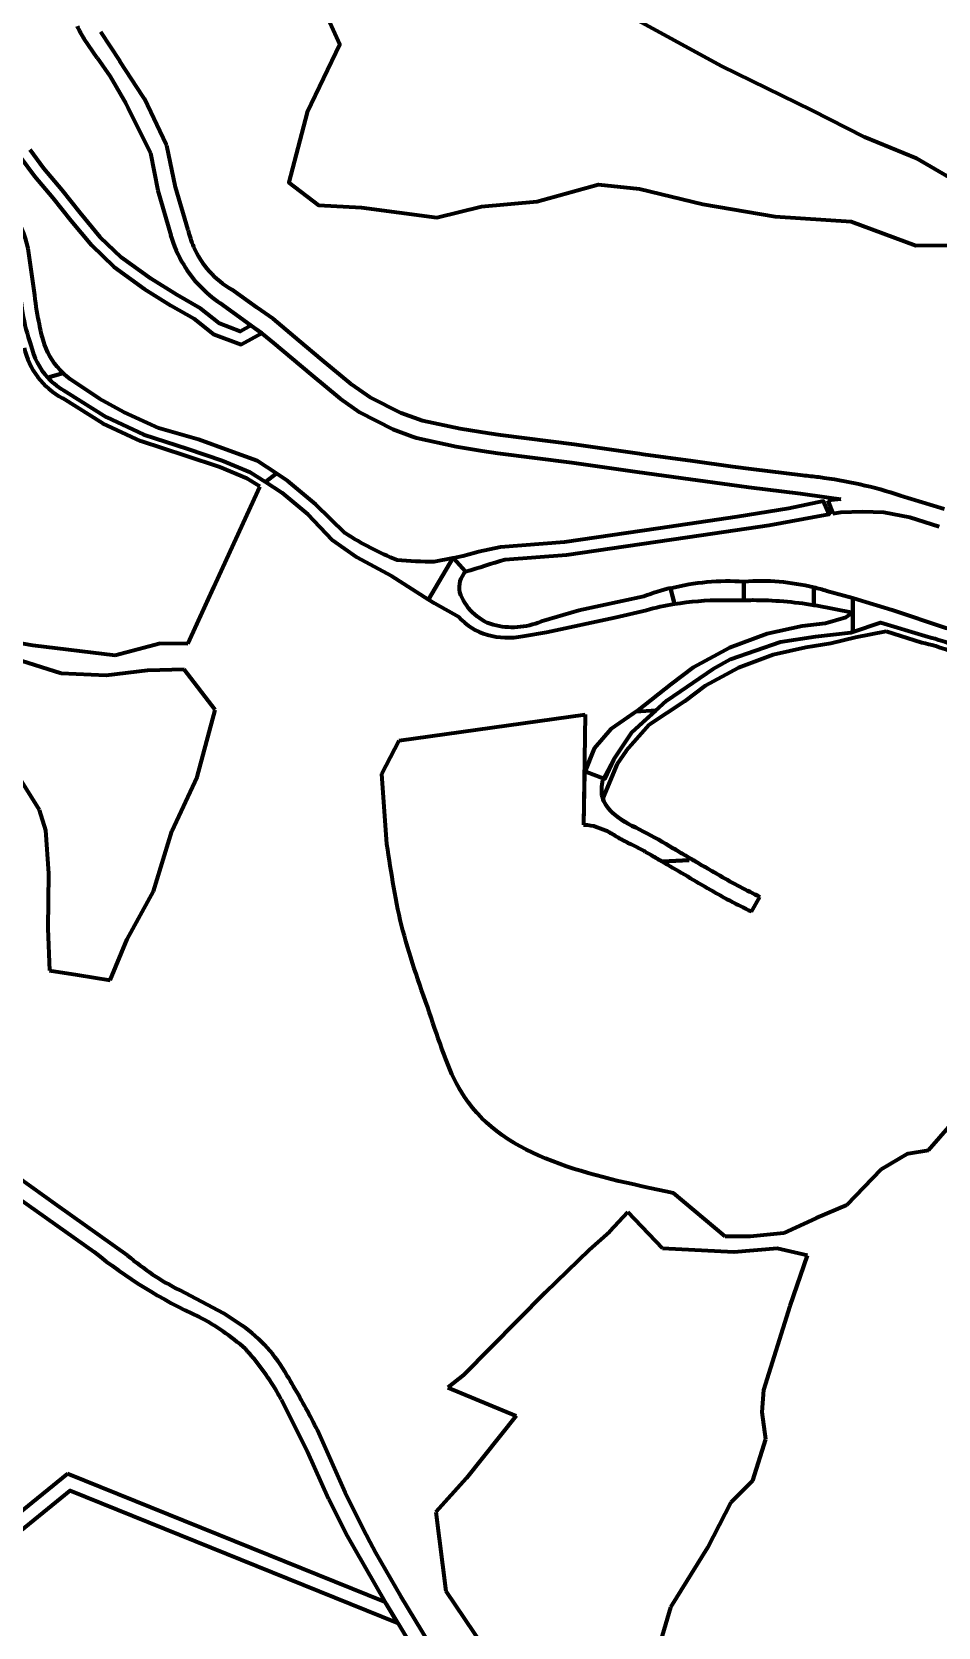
# Model space of a CAD drawing. Header units: inches. Extents: x 4096 to 6070, y 2882 to 5388.
# Drawn here: x 4728.9 to 4916.3, y 3407.7 to 3737.5 of the extents above; entities that cross this region are included whole.
import ezdxf

# ---------------------------------------------------------------- set-up
doc = ezdxf.new("R2010")
doc.units = ezdxf.units.IN
doc.header["$MEASUREMENT"] = 0
doc.linetypes.add('A_CONTINUOUS_LINE', pattern=[0])
for name, color, linetype, lineweight in [('access road', 150, 'Continuous', 30), ('footpath line', 2, 'Continuous', 30), ('Hatch industrial', 221, 'Continuous', 15), ('Hatch residential', 51, 'Continuous', 15), ('parking', 253, 'A_CONTINUOUS_LINE', 30), ('road 2', 1, 'A_CONTINUOUS_LINE', 30)]:
    doc.layers.add(name, color=color, linetype=linetype, lineweight=lineweight)

# ---------------------------------------------------------------- blocks, each defined once
blk = doc.blocks.new('industrial')
at = {"layer": 'Hatch industrial', "lineweight": 90}
for p, q in [((4894.1, 3611.01), (4888.93, 3610.19)), ((4899.18, 3612.28), (4894.1, 3611.01)), ((4905.54, 3613.53), (4899.18, 3612.28)), ((4912.94, 3611.19), (4905.54, 3613.53)), ((4882.18, 3608.71), (4875.04, 3606.03)), ((4888.93, 3610.19), (4882.18, 3608.71)), ((4875.04, 3606.03), (4868.11, 3602.26)), ((4868.11, 3602.26), (4863.86, 3599.05)), ((4863.86, 3599.05), (4856.54, 3594.2)), ((4804.85, 3591), (4843.33, 3596.36)), ((4843.33, 3596.36), (4842.96, 3573.57)), ((4856.54, 3594.2), (4851.76, 3588.81)), ((4801.26, 3584.11), (4804.85, 3591)), ((4851.76, 3588.81), (4849.93, 3586.17)), ((4849.93, 3586.17), (4846.92, 3579.07)), ((4802.32, 3569.58), (4801.26, 3584.11)), ((4877.68, 3555.64), (4879.43, 3558.68)), ((4914.27, 3506.32), (4918.95, 3511.65)), ((4910.06, 3505.57), (4904.52, 3502.32)), ((4910.06, 3505.57), (4914.27, 3506.32)), ((4904.52, 3502.32), (4897.44, 3494.9)), ((4872.27, 3488.46), (4861.59, 3497.42)), ((4891.04, 3492.25), (4884.33, 3489.16)), ((4897.44, 3494.9), (4891.04, 3492.25)), ((4884.33, 3489.16), (4877.42, 3488.45)), ((4877.42, 3488.45), (4872.27, 3488.46))]:
    blk.add_line(p, q, dxfattribs=at)
blk.add_arc((4904.31, 3572.05), 40.08, 60.7706, 77.566, dxfattribs=at)
for points, knots in [([(4846.92, 3579.07), (4847.3, 3577.8), (4849.87, 3574.7), (4855.42, 3572.3), (4862.67, 3567.99), (4869.3, 3564.09), (4875.26, 3560.71), (4878.07, 3559.34), (4879.43, 3558.68)], [3.745579, 3.745579, 3.745579, 3.745579, 7.828403, 14.796363, 21.934666, 33.071342, 37.898426, 42.45122, 42.45122, 42.45122, 42.45122]), ([(4842.96, 3573.57), (4845.26, 3573.56), (4846.47, 3572.77), (4847.79, 3572.43), (4848.63, 3571.84), (4850.27, 3570.83), (4851.07, 3570.41), (4852.27, 3569.8), (4852.7, 3569.59), (4853.47, 3569.2), (4853.81, 3569.03), (4854.51, 3568.66), (4854.86, 3568.47), (4855.9, 3567.9), (4856.61, 3567.5), (4858.09, 3566.64), (4858.88, 3566.18), (4861.26, 3564.77), (4862.84, 3563.83), (4866.03, 3561.97), (4867.62, 3561.04), (4870.26, 3559.52), (4871.32, 3558.92), (4872.88, 3558.07), (4873.37, 3557.81), (4874.35, 3557.29), (4874.84, 3557.04), (4876.12, 3556.4), (4876.9, 3556.02), (4877.68, 3555.64)], [7.609011, 7.609011, 7.609011, 7.609011, 8.024855, 8.024855, 10.476516, 10.476516, 12.928177, 12.928177, 14.348641, 14.348641, 15.602365, 15.602365, 16.85609, 16.85609, 19.363538, 19.363538, 22.119302, 22.119302, 27.630828, 27.630828, 33.142355, 33.142355, 36.709057, 36.709057, 38.304434, 38.304434, 39.899812, 39.899812, 42.474897, 42.474897, 42.474897, 42.474897]), ([(4861.59, 3497.42), (4844.13, 3501.06), (4820.13, 3506.06), (4811.45, 3534.32), (4805.06, 3551.27), (4803.22, 3563.57), (4802.32, 3569.58)], [0, 0, 0, 0, 47.591239, 65.408261, 84.347461, 102.496721, 102.496721, 102.496721, 102.496721])]:
    blk.add_open_spline(points, degree=3, knots=knots, dxfattribs=at)
blk = doc.blocks.new('residential')
at = {"layer": 'Hatch residential', "lineweight": 90}
for p, q in [((4743.59, 3656.52), (4735.23, 3661.78)), ((4751.4, 3652.85), (4743.59, 3656.52)), ((4760.68, 3649.83), (4751.4, 3652.85)), ((4767.74, 3647.47), (4760.68, 3649.83)), ((4773.35, 3645.12), (4767.74, 3647.47)), ((4776.04, 3643.47), (4773.35, 3645.12)), ((4761.14, 3611.06), (4776.04, 3643.47)), ((4776.04, 3643.47), (4776.04, 3643.47)), ((4761.14, 3611.06), (4766.54, 3622.82)), ((4718.01, 3612.61), (4729.1, 3610.68)), ((4746.12, 3608.61), (4755.46, 3611.12)), ((4755.46, 3611.12), (4761.14, 3611.06)), ((4734.96, 3604.85), (4725.35, 3607.86)), ((4729.1, 3610.68), (4746.12, 3608.61)), ((4744.29, 3604.39), (4734.96, 3604.85)), ((4752.82, 3605.45), (4744.29, 3604.39)), ((4760.36, 3605.65), (4752.82, 3605.45)), ((4766.78, 3597.31), (4760.36, 3605.65)), ((4763.05, 3583.49), (4766.78, 3597.31)), ((4766.78, 3597.31), (4766.78, 3597.31)), ((4726.04, 3583.59), (4730.41, 3576.68)), ((4757.82, 3572.26), (4763.05, 3583.49)), ((4730.41, 3576.68), (4731.68, 3572.41)), ((4731.68, 3572.41), (4732.33, 3563.49)), ((4754.04, 3559.81), (4757.82, 3572.26)), ((4732.33, 3563.49), (4732.21, 3552.13)), ((4748.62, 3549.88), (4754.04, 3559.81)), ((4732.21, 3552.13), (4732.55, 3543.46)), ((4745.09, 3541.41), (4748.62, 3549.88)), ((4732.55, 3543.46), (4738.32, 3542.55)), ((4738.32, 3542.55), (4745.09, 3541.41)), ((4852.13, 3493.46), (4848.33, 3489.43)), ((4859.26, 3485.94), (4852.13, 3493.46)), ((4848.33, 3489.43), (4844.11, 3485.7)), ((4844.11, 3485.7), (4835.01, 3476.85)), ((4874.06, 3485.22), (4859.26, 3485.94)), ((4883.02, 3485.98), (4874.06, 3485.22)), ((4889.26, 3484.49), (4883.02, 3485.98)), ((4885.71, 3474.13), (4889.26, 3484.49)), ((4835.01, 3476.85), (4818.16, 3459.78)), ((4880.25, 3456.74), (4885.71, 3474.13)), ((4885.71, 3474.13), (4885.71, 3474.13)), ((4818.16, 3459.78), (4814.92, 3457.2)), ((4814.92, 3457.2), (4829.03, 3451.37)), ((4879.9, 3452.12), (4880.25, 3456.74)), ((4829.03, 3451.37), (4818.79, 3438.47)), ((4880.69, 3446.54), (4879.9, 3452.12)), ((4877.94, 3437.97), (4880.69, 3446.54)), ((4818.79, 3438.47), (4812.44, 3431.46)), ((4873.52, 3433.49), (4877.94, 3437.97)), ((4868.64, 3424.18), (4873.52, 3433.49)), ((4812.44, 3431.46), (4814.48, 3415.16)), ((4861.02, 3411.81), (4868.64, 3424.18)), ((4814.48, 3415.16), (4822.21, 3403.68)), ((4857.08, 3398.38), (4861.02, 3411.81))]:
    blk.add_line(p, q, dxfattribs=at)
blk.add_arc((4742.65, 3675.68), 15.76, 192.8856, 241.9345, dxfattribs=at)
blk = doc.blocks.new('parking')
at = {"layer": 'parking', "lineweight": 90}
for points in [[(4788.81, 3743.18), (4792.54, 3734.88), (4785.85, 3720.8), (4782.02, 3706.34), (4788.15, 3701.63), (4797.08, 3701.18), (4812.6, 3699.11), (4821.86, 3701.39), (4833.37, 3702.43), (4846.04, 3705.89), (4854.55, 3705.05), (4867.62, 3701.85), (4882.57, 3699.32), (4898.32, 3698.25), (4911.7, 3693.31), (4925.03, 3693.4)], [(4919.42, 3706.88), (4911.82, 3711.31), (4901.09, 3715.68), (4901.09, 3715.68), (4890.22, 3721.19), (4871.5, 3730.41), (4852.06, 3740.98)]]:
    blk.add_lwpolyline(points, dxfattribs=at)
blk = doc.blocks.new('road')
at = {"layer": 'road 2', "lineweight": 90}
for p, q in [((4743.12, 3737.46), (4747.09, 3731.4)), ((4743.12, 3737.46), (4743.12, 3737.46)), ((4742.42, 3732.07), (4739.68, 3736.01)), ((4742.42, 3732.07), (4745.09, 3728.25)), ((4751.88, 3724.07), (4747.09, 3731.4)), ((4747.09, 3731.4), (4747.09, 3731.4)), ((4745.09, 3728.25), (4748.3, 3722.64)), ((4752.16, 3723.64), (4751.88, 3724.07)), ((4756.69, 3714.18), (4752.16, 3723.64)), ((4752.16, 3723.64), (4752.16, 3723.64)), ((4748.3, 3722.64), (4748.77, 3721.81)), ((4748.77, 3721.81), (4753.35, 3712.51)), ((4756.78, 3713.99), (4756.69, 3714.18)), ((4758.6, 3705.38), (4756.78, 3713.99)), ((4753.35, 3712.51), (4753.41, 3712.39)), ((4753.41, 3712.39), (4754.94, 3704.65)), ((4754.94, 3704.65), (4757.6, 3695.47)), ((4761.19, 3696.51), (4758.6, 3705.38)), ((4758.6, 3705.38), (4758.6, 3705.38)), ((4775.44, 3680.48), (4770.23, 3684.24)), ((4767.77, 3681.43), (4773.25, 3677.46)), ((4778.76, 3678.12), (4775.44, 3680.48)), ((4773.25, 3677.46), (4776.59, 3675.08)), ((4773.25, 3677.46), (4773.25, 3677.46)), ((4784.15, 3673.61), (4778.76, 3678.12)), ((4776.59, 3675.08), (4778.88, 3673.16)), ((4788.95, 3669.6), (4784.15, 3673.61)), ((4778.88, 3673.16), (4786.56, 3666.74)), ((4794.94, 3664.61), (4788.95, 3669.6)), ((4788.95, 3669.6), (4788.95, 3669.6)), ((4786.56, 3666.74), (4792.61, 3661.69)), ((4795, 3664.55), (4794.94, 3664.61)), ((4798.82, 3661.88), (4795, 3664.55)), ((4792.61, 3661.69), (4792.67, 3661.65)), ((4792.67, 3661.65), (4796.66, 3658.83)), ((4805.23, 3658.67), (4798.82, 3661.88)), ((4798.82, 3661.88), (4798.82, 3661.88)), ((4796.66, 3658.83), (4803.54, 3655.34)), ((4809.65, 3657.08), (4805.23, 3658.67)), ((4803.54, 3655.34), (4807.62, 3653.85)), ((4807.62, 3653.85), (4808.41, 3653.56)), ((4809.69, 3657.06), (4809.65, 3657.08)), ((4817.47, 3655.38), (4809.69, 3657.06)), ((4823.47, 3654.44), (4817.47, 3655.38)), ((4823.47, 3654.44), (4823.47, 3654.44)), ((4825.81, 3654.07), (4823.47, 3654.44)), ((4841.06, 3652.14), (4825.81, 3654.07)), ((4808.41, 3653.56), (4816.66, 3651.73)), ((4816.66, 3651.73), (4822.01, 3650.89)), ((4822.01, 3650.89), (4825.23, 3650.38)), ((4854.56, 3650.22), (4841.06, 3652.14)), ((4825.23, 3650.38), (4840.53, 3648.45)), ((4840.53, 3648.45), (4844.92, 3647.82)), ((4840.53, 3648.45), (4840.53, 3648.45)), ((4844.92, 3647.82), (4854.04, 3646.52)), ((4855.28, 3650.12), (4854.56, 3650.22)), ((4865.59, 3648.73), (4855.28, 3650.12)), ((4873.86, 3647.57), (4865.59, 3648.73)), ((4873.86, 3647.57), (4873.86, 3647.57)), ((4877.63, 3647.04), (4873.86, 3647.57)), ((4854.04, 3646.52), (4865.09, 3645.03)), ((4865.09, 3645.03), (4873.15, 3643.9)), ((4873.15, 3643.9), (4877.12, 3643.35)), ((4888.31, 3645.73), (4877.63, 3647.04)), ((4891.64, 3645.38), (4891.64, 3645.38)), ((4877.12, 3643.35), (4887.85, 3642.03)), ((4887.85, 3642.03), (4893.2, 3641.3)), ((4893.2, 3641.3), (4896.18, 3640.88)), ((4896.18, 3640.88), (4893.46, 3640.61)), ((4893.46, 3640.61), (4894.49, 3637.89)), ((4917.61, 3638.8), (4908.48, 3641.57)), ((4908.48, 3641.57), (4908.48, 3641.57)), ((4894.49, 3637.89), (4896.2, 3638.19)), ((4896.2, 3638.19), (4900.63, 3638.32)), ((4900.63, 3638.32), (4905.04, 3638.2)), ((4905.04, 3638.2), (4910.44, 3637.12)), ((4910.44, 3637.12), (4916.5, 3635.23)), ((4734.1, 3494.87), (4726.09, 3500.62)), ((4723.97, 3497.88), (4741.78, 3485.28)), ((4748.69, 3484.53), (4734.1, 3494.87)), ((4768.6, 3472.5), (4759.48, 3477.34)), ((4759.48, 3477.34), (4759.48, 3477.34)), ((4772.34, 3470.05), (4768.6, 3472.5)), ((4763.4, 3471.84), (4763.4, 3471.84)), ((4773.05, 3465.2), (4773.05, 3465.2)), ((4780.46, 3454.76), (4785.9, 3443.9)), ((4793.65, 3435.49), (4788.23, 3447.81)), ((4788.23, 3447.81), (4788.23, 3447.81)), ((4785.9, 3443.9), (4790.2, 3434.19)), ((4790.2, 3434.19), (4794.1, 3426.59)), ((4797.29, 3428.28), (4793.65, 3435.49)), ((4794.1, 3426.59), (4795.47, 3424.18)), ((4798.84, 3425.28), (4797.29, 3428.28)), ((4795.47, 3424.18), (4802.12, 3412.49)), ((4799.99, 3423.05), (4798.84, 3425.28)), ((4805.2, 3414.07), (4799.99, 3423.05)), ((4811.11, 3404.32), (4805.2, 3414.07)), ((4802.12, 3412.49), (4812.94, 3394.81))]:
    blk.add_line(p, q, dxfattribs=at)
for centre, radius, start, end in [((4760.02, 3748.83), 24.04, 204.9723, 212.2259), ((4781.91, 3702.38), 25.28, 195.8624, 211.1887), ((4779.73, 3700.71), 19.02, 192.7749, 203.8393), ((4779.73, 3700.71), 19.02, 203.8393, 240.007), ((4781.91, 3702.38), 25.28, 211.1887, 235.9767), ((4880.52, 3556.95), 89.13, 82.8303, 84.9837), ((4880.52, 3556.95), 89.13, 71.7143, 82.8303), ((4806.58, 3565.45), 103.09, 231.0525, 245.2379), ((4784.81, 3527.03), 55.78, 229.6362, 242.9929), ((4741.5, 3429.69), 47.5, 48.3797, 62.5427), ((4754.6, 3444.69), 30.95, 29.2016, 55.0293), ((4734.69, 3430.11), 51.99, 30.3921, 42.4467), ((4647.67, 3378.08), 156.91, 30.1407, 31.3819), ((4734.69, 3430.11), 51.99, 28.2952, 30.3921), ((4647.67, 3378.08), 156.91, 26.3852, 30.1407)]:
    blk.add_arc(centre, radius, start, end, dxfattribs=at)
blk = doc.blocks.new('road 5')
at = {"layer": 'footpath line', "lineweight": 90}
blk.add_lwpolyline([(4726.51, 3711.62), (4729.42, 3707.67), (4733.2, 3703.14), (4736.92, 3698.51), (4741.2, 3693.36), (4745.81, 3688.87), (4752.14, 3684.33), (4757.61, 3680.93), (4762.37, 3678.24), (4766.42, 3674.95), (4772.16, 3672.82), (4776.47, 3675.17), (4774.2, 3676.78), (4771.96, 3675.56), (4767.67, 3677.15), (4763.79, 3680.31), (4758.89, 3683.09), (4753.53, 3686.41), (4747.42, 3690.8), (4743.04, 3695.06), (4738.86, 3700.09), (4735.14, 3704.72), (4731.39, 3709.22), (4728.51, 3713.11)], dxfattribs=at)
blk.add_lwpolyline([(4736.28, 3439.35), (4714.43, 3421.64, 0.00499), (4716.3, 3419.29), (4736.79, 3435.91), (4804.53, 3408.55), (4802.12, 3412.49), (4801.92, 3412.84), (4736.28, 3439.35)], format="xyb", close=True, dxfattribs=at)

msp = doc.modelspace()

# ---------------------------------------------------------------- linework, layer by layer
at = {"layer": 'access road', "lineweight": 90}
for points in [[(4728.13, 3692.72, 0.074786), (4724.99, 3700.54), (4724.99, 3700.54), (4722.39, 3699.16, -0.075309), (4725.37, 3691.62), (4726.15, 3685.56, 0.027095), (4726.99, 3679.42, 0.05035), (4728.7, 3672.71, 0.134973), (4732.18, 3666), (4735.35, 3666.91, -0.117096), (4731.5, 3672.86, -0.044821), (4730.56, 3676.64, -0.040817), (4729.53, 3683.02), (4728.13, 3692.72, 0.074786)], [(4742.9, 3661.64), (4736.82, 3665.66, -0.031512), (4735.35, 3666.91), (4732.18, 3666, 0.084699), (4735.98, 3663.08), (4744.31, 3657.84), (4751.96, 3654.24), (4761.15, 3651.25), (4768.27, 3648.88), (4774.04, 3646.46), (4777.18, 3644.47), (4779.45, 3646.15), (4775.46, 3648.82), (4769.73, 3650.85), (4763.36, 3653.21), (4755.16, 3655.55), (4747.9, 3658.87), (4742.9, 3661.64)], [(4787.63, 3639.78), (4781.8, 3644.59), (4779.45, 3646.15), (4777.18, 3644.47), (4780.56, 3642.22), (4785.95, 3637.75), (4791.02, 3632.45), (4796.12, 3628.88), (4803.24, 3625.05), (4810.94, 3620.11), (4815.94, 3628.66), (4812.11, 3627.9, -0.016829), (4804.45, 3628.26, -0.047463), (4793.69, 3633.81), (4787.63, 3639.78)], [(4867.31, 3633.44), (4881.32, 3635.49), (4892.93, 3637.61), (4893.74, 3637.75), (4892.58, 3640.48), (4885.38, 3638.95), (4874.74, 3637.2), (4858.39, 3634.82), (4839.05, 3632), (4825.77, 3630.96), (4821.24, 3629.99), (4818.04, 3629.08), (4816.1, 3628.7), (4818.56, 3625.89, 0.001454), (4826.74, 3628.43), (4839.44, 3629.37), (4867.31, 3633.44)], [(4818.56, 3625.89), (4816.1, 3628.7), (4815.94, 3628.66), (4810.94, 3620.11), (4812.16, 3619.34), (4817.15, 3616.56, 0.151201), (4823.08, 3612.83, 0.117067), (4830.4, 3612.53), (4835.3, 3613.34), (4849.44, 3616.43), (4855.96, 3617.95, -0.025865), (4861.74, 3619.22), (4860.94, 3622.5, 0.04338), (4855.45, 3620.72), (4841.96, 3617.83), (4834.21, 3615.56, -0.166601), (4824.25, 3614.88, -0.239772), (4817.4, 3621.64, -0.230825), (4818.56, 3625.89)], [(4876.13, 3623.79, 0.076702), (4860.96, 3622.42), (4861.74, 3619.21, -0.042479), (4871.65, 3620, 0.010047), (4876.13, 3619.98), (4876.13, 3623.79, 0.076702)], [(4890.6, 3622.6, 0.078425), (4876.13, 3623.81), (4876.13, 3619.98, 0.004096), (4877.96, 3620.03, -0.039383), (4890.6, 3618.99), (4890.6, 3622.6, 0.078425)], [(4898.66, 3620.38), (4893.25, 3621.87, 0.014783), (4890.6, 3622.6), (4890.6, 3618.99, -0.001), (4890.92, 3618.94), (4898.66, 3617.47), (4898.66, 3620.38)], [(4929.9, 3608.33, 0.140876), (4917.86, 3614.19), (4906.81, 3617.89), (4899.76, 3620.08), (4898.66, 3620.38), (4898.66, 3613.45), (4904.37, 3615.34), (4913.51, 3612.59, -0.069908), (4924.61, 3608.34, -0.084169), (4936.11, 3597.42, -0.025234), (4936.99, 3596.33), (4939.85, 3597.95, 0.068881), (4935.84, 3602.79, 0.144664), (4929.9, 3608.33, 0.140876)]]:
    msp.add_lwpolyline(points, format="xyb", close=True, dxfattribs=at)
msp.add_lwpolyline([(4869.78, 3605.78), (4873.32, 3607.76), (4883.71, 3611.39), (4890.9, 3612.47), (4898.25, 3613.32), (4898.66, 3613.46), (4898.66, 3617.47), (4897.19, 3616.4), (4892.9, 3615.19), (4888.18, 3614.63), (4880.9, 3613.03), (4873.17, 3610.14), (4865.66, 3606.05), (4861.11, 3602.62), (4854.2, 3597.18), (4848.61, 3593.29), (4845.16, 3589.33), (4843.26, 3584.61), (4847.4, 3583.03), (4849.21, 3587.02), (4852.96, 3592.66), (4860.18, 3599.22), (4869.78, 3605.78)], close=True, dxfattribs=at)
for points in [[(4853.8, 3596.9), (4848.61, 3593.29)], [(4852.96, 3592.66), (4857.96, 3597.2)], [(4857.96, 3597.2), (4853.8, 3596.9)], [(4848.61, 3593.29), (4845.16, 3589.33)], [(4849.21, 3587.02), (4852.96, 3592.66)], [(4845.16, 3589.33), (4843.14, 3584.29)], [(4846.94, 3582.8), (4849.21, 3587.02)], [(4843.14, 3584.29), (4842.96, 3573.57)], [(4864.82, 3566.25), (4859.27, 3565.94)], [(4859.27, 3565.94), (4864.82, 3566.25)], [(4864.92, 3566.67), (4864.82, 3566.25)], [(4864.82, 3566.25), (4864.92, 3566.67)], [(4877.68, 3555.64), (4879.43, 3558.68)]]:
    msp.add_lwpolyline(points, dxfattribs=at)
for points, knots in [([(4864.92, 3566.67), (4863.78, 3567.34), (4860.61, 3569.22), (4855.42, 3572.3), (4849.8, 3574.74), (4846.38, 3578.93), (4846.77, 3581.61), (4846.94, 3582.8)], [0, 0, 0, 0, 3.937477, 11.07578, 18.04374, 22.380786, 25.872143, 25.872143, 25.872143, 25.872143]), ([(4842.96, 3573.57), (4845.26, 3573.56), (4846.47, 3572.77), (4847.79, 3572.43), (4848.63, 3571.84), (4850.27, 3570.83), (4851.07, 3570.41), (4852.27, 3569.8), (4852.7, 3569.59), (4853.47, 3569.2), (4853.81, 3569.03), (4854.51, 3568.66), (4854.86, 3568.47), (4855.9, 3567.9), (4856.61, 3567.5), (4857.96, 3566.72), (4858.61, 3566.33), (4859.27, 3565.94)], [7.609011, 7.609011, 7.609011, 7.609011, 8.024855, 8.024855, 10.476516, 10.476516, 12.928177, 12.928177, 14.348641, 14.348641, 15.602365, 15.602365, 16.85609, 16.85609, 19.363538, 19.363538, 21.657352, 21.657352, 21.657352, 21.657352]), ([(4859.27, 3565.94), (4859.4, 3565.86), (4859.54, 3565.79), (4861.26, 3564.77), (4862.84, 3563.83), (4866.03, 3561.97), (4867.62, 3561.04), (4870.26, 3559.52), (4871.32, 3558.92), (4872.88, 3558.07), (4873.37, 3557.81), (4874.35, 3557.29), (4874.84, 3557.04), (4876.12, 3556.4), (4876.9, 3556.02), (4877.68, 3555.64)], [21.657352, 21.657352, 21.657352, 21.657352, 22.119302, 22.119302, 27.630828, 27.630828, 33.142355, 33.142355, 36.709057, 36.709057, 38.304434, 38.304434, 39.899812, 39.899812, 42.474897, 42.474897, 42.474897, 42.474897]), ([(4879.43, 3558.68), (4878.07, 3559.34), (4875.26, 3560.71), (4870.45, 3563.44), (4866.98, 3565.46), (4864.92, 3566.67)], [25.872143, 25.872143, 25.872143, 25.872143, 30.424938, 35.252022, 42.45122, 42.45122, 42.45122, 42.45122])]:
    msp.add_open_spline(points, degree=3, knots=knots, dxfattribs=at)

# ---------------------------------------------------------------- block references
at = {"layer": 'footpath line', "color": 0, "lineweight": 90}
msp.add_blockref('road 5', (0, 0), dxfattribs=at)
at = {"layer": 'Hatch industrial', "color": 0, "lineweight": 90}
msp.add_blockref('industrial', (0, 0), dxfattribs=at)
at = {"layer": 'Hatch residential', "color": 0, "lineweight": 90}
msp.add_blockref('residential', (0, 0), dxfattribs=at)
at = {"layer": 'parking', "color": 0, "lineweight": 90}
msp.add_blockref('parking', (0, 0), dxfattribs=at)
at = {"layer": 'road 2', "color": 0, "lineweight": 90}
msp.add_blockref('road', (0, 0), dxfattribs=at)

doc.saveas('drawing.dxf')
